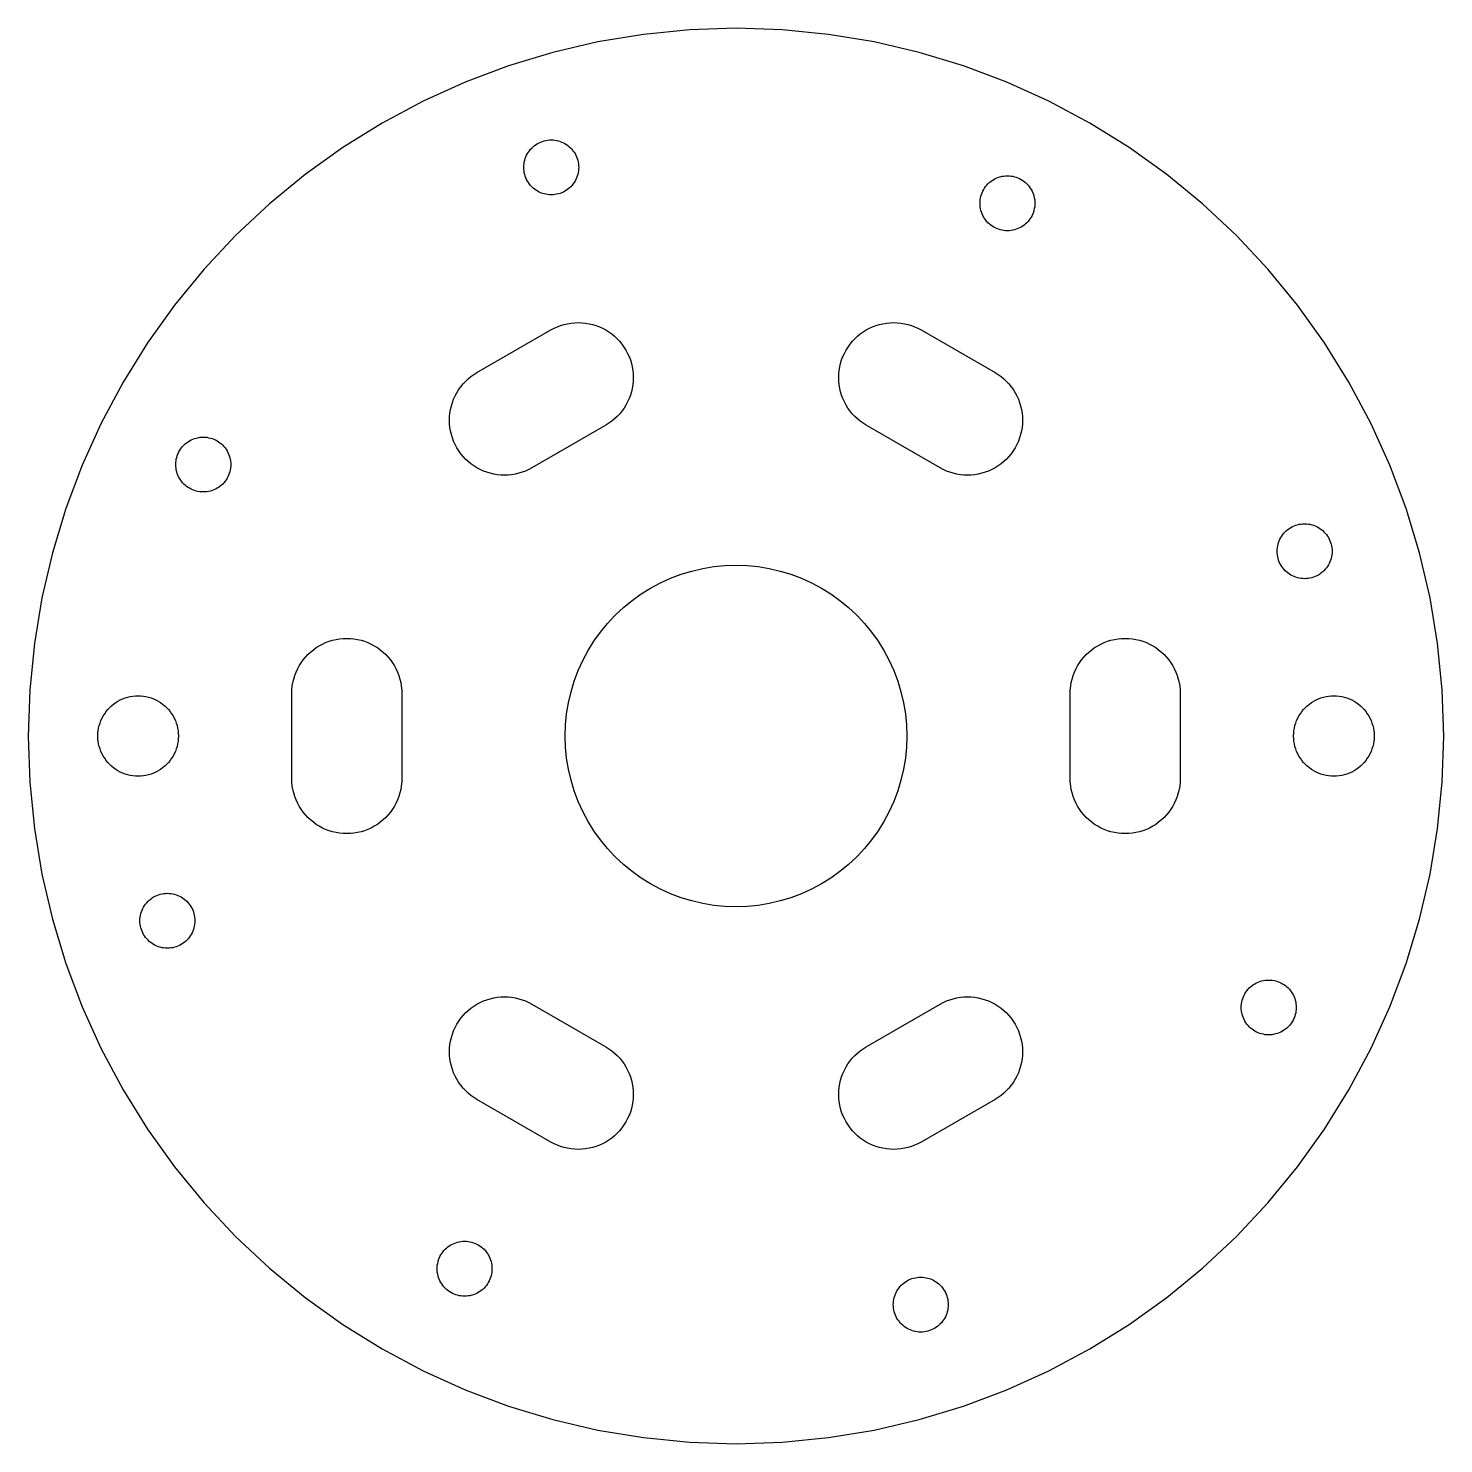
# Model space of a CAD drawing. Header units: millimetres. Extents: x -58 to 58, y -58 to 58.
import ezdxf

# ---------------------------------------------------------------- set-up
doc = ezdxf.new("R2010")
doc.units = ezdxf.units.MM

msp = doc.modelspace()

# ---------------------------------------------------------------- linework, layer by layer
at = {"layer": 'SCHNITT'}
for points in [[(3.79, -57.88), (7.57, -57.5), (11.32, -56.89), (15.01, -56.02), (18.64, -54.92), (22.2, -53.59), (25.65, -52.02), (29, -50.23), (32.22, -48.23), (35.31, -46.01), (38.24, -43.61), (41.01, -41.01), (43.61, -38.24), (46.01, -35.31), (48.23, -32.22), (50.23, -29), (52.02, -25.65), (53.59, -22.2), (54.92, -18.64), (56.02, -15.01), (56.89, -11.32), (57.5, -7.57), (57.88, -3.79), (58, 0), (57.88, 3.79), (57.5, 7.57), (56.89, 11.32), (56.02, 15.01), (54.92, 18.64), (53.59, 22.2), (52.02, 25.65), (50.23, 29), (48.23, 32.22), (46.01, 35.31), (43.61, 38.24), (41.01, 41.01), (38.24, 43.61), (35.31, 46.01), (32.22, 48.23), (29, 50.23), (25.65, 52.02), (22.2, 53.59), (18.64, 54.92), (15.01, 56.02), (11.32, 56.89), (7.57, 57.5), (3.79, 57.88), (0, 58), (-3.79, 57.88), (-7.57, 57.5), (-11.32, 56.89), (-15.01, 56.02), (-18.64, 54.92), (-22.2, 53.59), (-25.65, 52.02), (-29, 50.23), (-32.22, 48.23), (-35.31, 46.01), (-38.24, 43.61), (-41.01, 41.01), (-43.61, 38.24), (-46.01, 35.31), (-48.23, 32.22), (-50.23, 29), (-52.02, 25.65), (-53.59, 22.2), (-54.92, 18.64), (-56.02, 15.01), (-56.89, 11.32), (-57.5, 7.57), (-57.88, 3.79), (-58, 0), (-57.88, -3.79), (-57.5, -7.57), (-56.89, -11.32), (-56.02, -15.01), (-54.92, -18.64), (-53.59, -22.2), (-52.02, -25.65), (-50.23, -29), (-48.23, -32.22), (-46.01, -35.31), (-43.61, -38.24), (-41.01, -41.01), (-38.24, -43.61), (-35.31, -46.01), (-32.22, -48.23), (-29, -50.23), (-25.65, -52.02), (-22.2, -53.59), (-18.64, -54.92), (-15.01, -56.02), (-11.32, -56.89), (-7.57, -57.5), (-3.79, -57.88), (0, -58)], [(-15.29, 44.36), (-15.44, 44.37), (-15.58, 44.4), (-15.72, 44.43), (-15.87, 44.47), (-16, 44.52), (-16.14, 44.58), (-16.27, 44.65), (-16.39, 44.73), (-16.51, 44.82), (-16.63, 44.91), (-16.73, 45.01), (-16.83, 45.12), (-16.93, 45.23), (-17.01, 45.35), (-17.09, 45.48), (-17.16, 45.61), (-17.22, 45.74), (-17.27, 45.88), (-17.32, 46.02), (-17.35, 46.16), (-17.37, 46.31), (-17.39, 46.45), (-17.39, 46.6), (-17.39, 46.75), (-17.37, 46.9), (-17.35, 47.04), (-17.32, 47.18), (-17.27, 47.33), (-17.22, 47.46), (-17.16, 47.6), (-17.09, 47.73), (-17.01, 47.85), (-16.93, 47.97), (-16.83, 48.09), (-16.73, 48.19), (-16.63, 48.29), (-16.51, 48.39), (-16.39, 48.47), (-16.27, 48.55), (-16.14, 48.62), (-16, 48.68), (-15.87, 48.73), (-15.72, 48.78), (-15.58, 48.81), (-15.44, 48.83), (-15.29, 48.85), (-15.14, 48.85), (-14.99, 48.85), (-14.85, 48.83), (-14.7, 48.81), (-14.56, 48.78), (-14.42, 48.73), (-14.28, 48.68), (-14.15, 48.62), (-14.02, 48.55), (-13.89, 48.47), (-13.77, 48.39), (-13.66, 48.29), (-13.55, 48.19), (-13.45, 48.09), (-13.36, 47.97), (-13.27, 47.85), (-13.19, 47.73), (-13.12, 47.6), (-13.06, 47.46), (-13.01, 47.33), (-12.97, 47.18), (-12.94, 47.04), (-12.91, 46.9), (-12.9, 46.75), (-12.89, 46.6), (-12.9, 46.45), (-12.91, 46.31), (-12.94, 46.16), (-12.97, 46.02), (-13.01, 45.88), (-13.06, 45.74), (-13.12, 45.61), (-13.19, 45.48), (-13.27, 45.35), (-13.36, 45.23), (-13.45, 45.12), (-13.55, 45.01), (-13.66, 44.91), (-13.77, 44.82), (-13.89, 44.73), (-14.02, 44.65), (-14.15, 44.58), (-14.28, 44.52), (-14.42, 44.47), (-14.56, 44.43), (-14.7, 44.4), (-14.85, 44.37), (-14.99, 44.36), (-15.14, 44.35)], [(22.1, 41.41), (21.95, 41.43), (21.81, 41.45), (21.66, 41.49), (21.52, 41.53), (21.38, 41.58), (21.25, 41.64), (21.12, 41.71), (21, 41.79), (20.88, 41.87), (20.76, 41.97), (20.65, 42.07), (20.55, 42.18), (20.46, 42.29), (20.37, 42.41), (20.3, 42.53), (20.23, 42.66), (20.17, 42.8), (20.11, 42.94), (20.07, 43.08), (20.04, 43.22), (20.01, 43.37), (20, 43.51), (20, 43.66), (20, 43.81), (20.01, 43.95), (20.04, 44.1), (20.07, 44.24), (20.11, 44.38), (20.17, 44.52), (20.23, 44.65), (20.3, 44.78), (20.37, 44.91), (20.46, 45.03), (20.55, 45.14), (20.65, 45.25), (20.76, 45.35), (20.88, 45.44), (21, 45.53), (21.12, 45.61), (21.25, 45.68), (21.38, 45.74), (21.52, 45.79), (21.66, 45.83), (21.81, 45.87), (21.95, 45.89), (22.1, 45.9), (22.25, 45.91), (22.39, 45.9), (22.54, 45.89), (22.68, 45.87), (22.83, 45.83), (22.97, 45.79), (23.11, 45.74), (23.24, 45.68), (23.37, 45.61), (23.5, 45.53), (23.62, 45.44), (23.73, 45.35), (23.84, 45.25), (23.94, 45.14), (24.03, 45.03), (24.12, 44.91), (24.19, 44.78), (24.26, 44.65), (24.32, 44.52), (24.38, 44.38), (24.42, 44.24), (24.45, 44.1), (24.48, 43.95), (24.49, 43.81), (24.5, 43.66), (24.49, 43.51), (24.48, 43.37), (24.45, 43.22), (24.42, 43.08), (24.38, 42.94), (24.32, 42.8), (24.26, 42.66), (24.19, 42.53), (24.12, 42.41), (24.03, 42.29), (23.94, 42.18), (23.84, 42.07), (23.73, 41.97), (23.62, 41.87), (23.5, 41.79), (23.37, 41.71), (23.24, 41.64), (23.11, 41.58), (22.97, 41.53), (22.83, 41.49), (22.68, 41.45), (22.54, 41.43), (22.39, 41.41), (22.25, 41.41)], [(-19.27, 21.38), (-19.57, 21.41), (-19.86, 21.46), (-20.14, 21.53), (-20.43, 21.61), (-20.7, 21.71), (-20.97, 21.84), (-21.23, 21.97), (-21.48, 22.13), (-21.72, 22.3), (-21.95, 22.49), (-22.16, 22.69), (-22.36, 22.9), (-22.55, 23.13), (-22.72, 23.37), (-22.88, 23.62), (-22.88, 23.63), (-23.02, 23.89), (-23.14, 24.16), (-23.24, 24.43), (-23.33, 24.72), (-23.4, 25), (-23.45, 25.29), (-23.47, 25.59), (-23.48, 25.88), (-23.47, 26.17), (-23.45, 26.47), (-23.4, 26.76), (-23.33, 27.05), (-23.24, 27.33), (-23.14, 27.6), (-23.02, 27.87), (-22.88, 28.13), (-22.73, 28.38), (-22.55, 28.62), (-22.37, 28.85), (-22.17, 29.06), (-21.95, 29.26), (-21.72, 29.45), (-21.48, 29.62), (-21.23, 29.78), (-15.17, 33.28), (-14.91, 33.42), (-14.64, 33.54), (-14.37, 33.64), (-14.09, 33.73), (-13.8, 33.79), (-13.51, 33.84), (-13.22, 33.87), (-12.92, 33.88), (-12.63, 33.87), (-12.33, 33.84), (-12.04, 33.79), (-11.76, 33.73), (-11.47, 33.64), (-11.2, 33.54), (-10.93, 33.42), (-10.67, 33.28), (-10.42, 33.12), (-10.18, 32.95), (-9.95, 32.76), (-9.74, 32.56), (-9.54, 32.35), (-9.35, 32.12), (-9.18, 31.88), (-9.02, 31.63), (-9.02, 31.62), (-8.88, 31.36), (-8.76, 31.09), (-8.66, 30.82), (-8.57, 30.54), (-8.5, 30.25), (-8.45, 29.96), (-8.43, 29.67), (-8.42, 29.37), (-8.43, 29.08), (-8.45, 28.78), (-8.5, 28.49), (-8.57, 28.21), (-8.66, 27.93), (-8.76, 27.65), (-8.88, 27.38), (-9.02, 27.12), (-9.17, 26.87), (-9.35, 26.63), (-9.53, 26.4), (-9.73, 26.19), (-9.95, 25.99), (-10.18, 25.8), (-10.42, 25.63), (-10.67, 25.47), (-16.73, 21.97), (-16.99, 21.84), (-17.26, 21.71), (-17.53, 21.61), (-17.81, 21.53), (-18.1, 21.46), (-18.39, 21.41), (-18.68, 21.38), (-18.98, 21.37)], [(18.68, 21.38), (18.39, 21.41), (18.1, 21.46), (17.81, 21.53), (17.53, 21.61), (17.26, 21.71), (16.99, 21.84), (16.73, 21.97), (10.67, 25.47), (10.42, 25.63), (10.18, 25.8), (9.95, 25.99), (9.73, 26.19), (9.53, 26.4), (9.35, 26.63), (9.17, 26.87), (9.02, 27.12), (8.88, 27.38), (8.76, 27.65), (8.66, 27.93), (8.57, 28.21), (8.5, 28.49), (8.45, 28.78), (8.43, 29.08), (8.42, 29.37), (8.43, 29.67), (8.45, 29.96), (8.5, 30.25), (8.57, 30.54), (8.66, 30.82), (8.76, 31.09), (8.88, 31.36), (9.02, 31.62), (9.02, 31.63), (9.18, 31.88), (9.35, 32.12), (9.54, 32.35), (9.74, 32.56), (9.95, 32.76), (10.18, 32.95), (10.42, 33.12), (10.67, 33.28), (10.93, 33.42), (11.2, 33.54), (11.47, 33.64), (11.76, 33.73), (12.04, 33.79), (12.33, 33.84), (12.63, 33.87), (12.92, 33.88), (13.22, 33.87), (13.51, 33.84), (13.8, 33.79), (14.09, 33.73), (14.37, 33.64), (14.64, 33.54), (14.91, 33.42), (15.17, 33.28), (21.23, 29.78), (21.48, 29.62), (21.72, 29.45), (21.95, 29.26), (22.17, 29.06), (22.37, 28.85), (22.55, 28.62), (22.73, 28.38), (22.88, 28.13), (23.02, 27.87), (23.14, 27.6), (23.24, 27.33), (23.33, 27.05), (23.4, 26.76), (23.45, 26.47), (23.47, 26.17), (23.48, 25.88), (23.47, 25.59), (23.45, 25.29), (23.4, 25), (23.33, 24.72), (23.24, 24.43), (23.14, 24.16), (23.02, 23.89), (22.88, 23.63), (22.88, 23.62), (22.72, 23.37), (22.55, 23.13), (22.36, 22.9), (22.16, 22.69), (21.95, 22.49), (21.72, 22.3), (21.48, 22.13), (21.23, 21.97), (20.97, 21.84), (20.7, 21.71), (20.43, 21.61), (20.14, 21.53), (19.86, 21.46), (19.57, 21.41), (19.27, 21.38), (18.98, 21.37)], [(-43.81, 20), (-43.95, 20.01), (-44.1, 20.04), (-44.24, 20.07), (-44.38, 20.11), (-44.52, 20.17), (-44.65, 20.23), (-44.78, 20.3), (-44.91, 20.37), (-45.03, 20.46), (-45.14, 20.55), (-45.25, 20.65), (-45.35, 20.76), (-45.44, 20.88), (-45.53, 21), (-45.61, 21.12), (-45.68, 21.25), (-45.74, 21.38), (-45.79, 21.52), (-45.83, 21.66), (-45.87, 21.81), (-45.89, 21.95), (-45.9, 22.1), (-45.91, 22.25), (-45.9, 22.39), (-45.89, 22.54), (-45.87, 22.68), (-45.83, 22.83), (-45.79, 22.97), (-45.74, 23.11), (-45.68, 23.24), (-45.61, 23.37), (-45.53, 23.5), (-45.44, 23.62), (-45.35, 23.73), (-45.25, 23.84), (-45.14, 23.94), (-45.03, 24.03), (-44.91, 24.12), (-44.78, 24.19), (-44.65, 24.26), (-44.52, 24.32), (-44.38, 24.38), (-44.24, 24.42), (-44.1, 24.45), (-43.95, 24.48), (-43.81, 24.49), (-43.66, 24.5), (-43.51, 24.49), (-43.37, 24.48), (-43.22, 24.45), (-43.08, 24.42), (-42.94, 24.38), (-42.8, 24.32), (-42.66, 24.26), (-42.53, 24.19), (-42.41, 24.12), (-42.29, 24.03), (-42.18, 23.94), (-42.07, 23.84), (-41.97, 23.73), (-41.87, 23.62), (-41.79, 23.5), (-41.71, 23.37), (-41.64, 23.24), (-41.58, 23.11), (-41.53, 22.97), (-41.49, 22.83), (-41.45, 22.68), (-41.43, 22.54), (-41.41, 22.39), (-41.41, 22.25), (-41.41, 22.1), (-41.43, 21.95), (-41.45, 21.81), (-41.49, 21.66), (-41.53, 21.52), (-41.58, 21.38), (-41.64, 21.25), (-41.71, 21.12), (-41.79, 21), (-41.87, 20.88), (-41.97, 20.76), (-42.07, 20.65), (-42.18, 20.55), (-42.29, 20.46), (-42.41, 20.37), (-42.53, 20.3), (-42.66, 20.23), (-42.8, 20.17), (-42.94, 20.11), (-43.08, 20.07), (-43.22, 20.04), (-43.37, 20.01), (-43.51, 20), (-43.66, 20)], [(46.45, 12.9), (46.31, 12.91), (46.16, 12.94), (46.02, 12.97), (45.88, 13.01), (45.74, 13.06), (45.61, 13.12), (45.48, 13.19), (45.35, 13.27), (45.23, 13.36), (45.12, 13.45), (45.01, 13.55), (44.91, 13.66), (44.82, 13.77), (44.73, 13.89), (44.65, 14.02), (44.58, 14.15), (44.52, 14.28), (44.47, 14.42), (44.43, 14.56), (44.4, 14.7), (44.37, 14.85), (44.36, 14.99), (44.35, 15.14), (44.36, 15.29), (44.37, 15.44), (44.4, 15.58), (44.43, 15.72), (44.47, 15.87), (44.52, 16), (44.58, 16.14), (44.65, 16.27), (44.73, 16.39), (44.82, 16.51), (44.91, 16.63), (45.01, 16.73), (45.12, 16.83), (45.23, 16.93), (45.35, 17.01), (45.48, 17.09), (45.61, 17.16), (45.74, 17.22), (45.88, 17.27), (46.02, 17.32), (46.16, 17.35), (46.31, 17.37), (46.45, 17.39), (46.6, 17.39), (46.75, 17.39), (46.9, 17.37), (47.04, 17.35), (47.18, 17.32), (47.33, 17.27), (47.46, 17.22), (47.6, 17.16), (47.73, 17.09), (47.85, 17.01), (47.97, 16.93), (48.09, 16.83), (48.19, 16.73), (48.29, 16.63), (48.39, 16.51), (48.47, 16.39), (48.55, 16.27), (48.62, 16.14), (48.68, 16), (48.73, 15.87), (48.78, 15.72), (48.81, 15.58), (48.83, 15.44), (48.85, 15.29), (48.85, 15.14), (48.85, 14.99), (48.83, 14.85), (48.81, 14.7), (48.78, 14.56), (48.73, 14.42), (48.68, 14.28), (48.62, 14.15), (48.55, 14.02), (48.47, 13.89), (48.39, 13.77), (48.29, 13.66), (48.19, 13.55), (48.09, 13.45), (47.97, 13.36), (47.85, 13.27), (47.73, 13.19), (47.6, 13.12), (47.46, 13.06), (47.33, 13.01), (47.18, 12.97), (47.04, 12.94), (46.9, 12.91), (46.75, 12.9), (46.6, 12.89)], [(-0.92, -13.97), (-1.83, -13.88), (-2.73, -13.73), (-3.62, -13.52), (-4.5, -13.26), (-5.36, -12.93), (-6.19, -12.56), (-7, -12.12), (-7.78, -11.64), (-8.52, -11.11), (-9.23, -10.53), (-9.9, -9.9), (-10.53, -9.23), (-11.11, -8.52), (-11.64, -7.78), (-12.12, -7), (-12.56, -6.19), (-12.93, -5.36), (-13.26, -4.5), (-13.52, -3.62), (-13.73, -2.73), (-13.88, -1.83), (-13.97, -0.92), (-14, 0), (-13.97, 0.92), (-13.88, 1.83), (-13.73, 2.73), (-13.52, 3.62), (-13.26, 4.5), (-12.93, 5.36), (-12.56, 6.19), (-12.12, 7), (-11.64, 7.78), (-11.11, 8.52), (-10.53, 9.23), (-9.9, 9.9), (-9.23, 10.53), (-8.52, 11.11), (-7.78, 11.64), (-7, 12.12), (-6.19, 12.56), (-5.36, 12.93), (-4.5, 13.26), (-3.62, 13.52), (-2.73, 13.73), (-1.83, 13.88), (-0.92, 13.97), (0, 14), (0.92, 13.97), (1.83, 13.88), (2.73, 13.73), (3.62, 13.52), (4.5, 13.26), (5.36, 12.93), (6.19, 12.56), (7, 12.12), (7.78, 11.64), (8.52, 11.11), (9.23, 10.53), (9.9, 9.9), (10.53, 9.23), (11.11, 8.52), (11.64, 7.78), (12.12, 7), (12.56, 6.19), (12.93, 5.36), (13.26, 4.5), (13.52, 3.62), (13.73, 2.73), (13.88, 1.83), (13.97, 0.92), (14, 0), (13.97, -0.92), (13.88, -1.83), (13.73, -2.73), (13.52, -3.62), (13.26, -4.5), (12.93, -5.36), (12.56, -6.19), (12.12, -7), (11.64, -7.78), (11.11, -8.52), (10.53, -9.23), (9.9, -9.9), (9.23, -10.53), (8.52, -11.11), (7.78, -11.64), (7, -12.12), (6.19, -12.56), (5.36, -12.93), (4.5, -13.26), (3.62, -13.52), (2.73, -13.73), (1.83, -13.88), (0.92, -13.97), (0, -14)], [(-32.2, -7.99), (-32.49, -7.96), (-32.78, -7.91), (-33.07, -7.85), (-33.35, -7.76), (-33.63, -7.66), (-33.9, -7.54), (-34.16, -7.4), (-34.41, -7.24), (-34.64, -7.07), (-34.87, -6.88), (-35.09, -6.68), (-35.29, -6.47), (-35.48, -6.24), (-35.65, -6), (-35.8, -5.75), (-35.94, -5.49), (-36.06, -5.22), (-36.17, -4.95), (-36.25, -4.66), (-36.32, -4.38), (-36.37, -4.09), (-36.4, -3.79), (-36.41, -3.5), (-36.41, 3.5), (-36.4, 3.79), (-36.37, 4.09), (-36.32, 4.38), (-36.25, 4.66), (-36.17, 4.95), (-36.06, 5.22), (-35.94, 5.49), (-35.8, 5.75), (-35.65, 6), (-35.48, 6.24), (-35.29, 6.47), (-35.09, 6.68), (-34.87, 6.88), (-34.64, 7.07), (-34.41, 7.24), (-34.16, 7.4), (-33.9, 7.54), (-33.63, 7.66), (-33.35, 7.76), (-33.07, 7.85), (-32.78, 7.91), (-32.49, 7.96), (-32.2, 7.99), (-31.91, 8), (-31.9, 8), (-31.6, 7.99), (-31.31, 7.96), (-31.02, 7.91), (-30.73, 7.85), (-30.45, 7.76), (-30.17, 7.66), (-29.9, 7.54), (-29.65, 7.4), (-29.39, 7.24), (-29.16, 7.07), (-28.93, 6.88), (-28.71, 6.68), (-28.51, 6.47), (-28.32, 6.24), (-28.15, 6), (-28, 5.75), (-27.86, 5.49), (-27.74, 5.22), (-27.63, 4.95), (-27.55, 4.66), (-27.48, 4.38), (-27.43, 4.09), (-27.4, 3.79), (-27.4, 3.5), (-27.4, -3.5), (-27.4, -3.79), (-27.43, -4.09), (-27.48, -4.38), (-27.55, -4.66), (-27.63, -4.95), (-27.74, -5.22), (-27.86, -5.49), (-28, -5.75), (-28.15, -6), (-28.32, -6.24), (-28.51, -6.47), (-28.71, -6.68), (-28.93, -6.88), (-29.16, -7.07), (-29.39, -7.24), (-29.65, -7.4), (-29.9, -7.54), (-30.17, -7.66), (-30.45, -7.76), (-30.73, -7.85), (-31.02, -7.91), (-31.31, -7.96), (-31.6, -7.99), (-31.9, -8), (-31.91, -8)], [(31.6, -7.99), (31.31, -7.96), (31.02, -7.91), (30.73, -7.85), (30.45, -7.76), (30.17, -7.66), (29.9, -7.54), (29.65, -7.4), (29.39, -7.24), (29.16, -7.07), (28.93, -6.88), (28.71, -6.68), (28.51, -6.47), (28.32, -6.24), (28.15, -6), (28, -5.75), (27.86, -5.49), (27.74, -5.22), (27.63, -4.95), (27.55, -4.66), (27.48, -4.38), (27.43, -4.09), (27.4, -3.79), (27.4, -3.5), (27.4, 3.5), (27.4, 3.79), (27.43, 4.09), (27.48, 4.38), (27.55, 4.66), (27.63, 4.95), (27.74, 5.22), (27.86, 5.49), (28, 5.75), (28.15, 6), (28.32, 6.24), (28.51, 6.47), (28.71, 6.68), (28.93, 6.88), (29.16, 7.07), (29.39, 7.24), (29.65, 7.4), (29.9, 7.54), (30.17, 7.66), (30.45, 7.76), (30.73, 7.85), (31.02, 7.91), (31.31, 7.96), (31.6, 7.99), (31.9, 8), (31.91, 8), (32.2, 7.99), (32.49, 7.96), (32.78, 7.91), (33.07, 7.85), (33.35, 7.76), (33.63, 7.66), (33.9, 7.54), (34.16, 7.4), (34.41, 7.24), (34.64, 7.07), (34.87, 6.88), (35.09, 6.68), (35.29, 6.47), (35.48, 6.24), (35.65, 6), (35.8, 5.75), (35.94, 5.49), (36.06, 5.22), (36.17, 4.95), (36.25, 4.66), (36.32, 4.38), (36.37, 4.09), (36.4, 3.79), (36.41, 3.5), (36.41, -3.5), (36.4, -3.79), (36.37, -4.09), (36.32, -4.38), (36.25, -4.66), (36.17, -4.95), (36.06, -5.22), (35.94, -5.49), (35.8, -5.75), (35.65, -6), (35.48, -6.24), (35.29, -6.47), (35.09, -6.68), (34.87, -6.88), (34.64, -7.07), (34.41, -7.24), (34.16, -7.4), (33.9, -7.54), (33.63, -7.66), (33.35, -7.76), (33.07, -7.85), (32.78, -7.91), (32.49, -7.96), (32.2, -7.99), (31.91, -8), (31.9, -8)], [(-49.22, -3.29), (-49.43, -3.27), (-49.64, -3.24), (-49.85, -3.19), (-50.06, -3.12), (-50.26, -3.05), (-50.46, -2.96), (-50.65, -2.86), (-50.83, -2.74), (-51.01, -2.62), (-51.18, -2.48), (-51.33, -2.33), (-51.48, -2.18), (-51.62, -2.01), (-51.74, -1.83), (-51.86, -1.65), (-51.96, -1.46), (-52.05, -1.26), (-52.12, -1.06), (-52.19, -0.85), (-52.24, -0.64), (-52.27, -0.43), (-52.29, -0.22), (-52.3, 0), (-52.29, 0.22), (-52.27, 0.43), (-52.24, 0.64), (-52.19, 0.85), (-52.12, 1.06), (-52.05, 1.26), (-51.96, 1.46), (-51.86, 1.65), (-51.74, 1.83), (-51.62, 2.01), (-51.48, 2.18), (-51.33, 2.33), (-51.18, 2.48), (-51.01, 2.62), (-50.83, 2.74), (-50.65, 2.86), (-50.46, 2.96), (-50.26, 3.05), (-50.06, 3.12), (-49.85, 3.19), (-49.64, 3.24), (-49.43, 3.27), (-49.22, 3.29), (-49, 3.3), (-48.78, 3.29), (-48.57, 3.27), (-48.36, 3.24), (-48.15, 3.19), (-47.94, 3.12), (-47.74, 3.05), (-47.54, 2.96), (-47.35, 2.86), (-47.17, 2.74), (-46.99, 2.62), (-46.82, 2.48), (-46.67, 2.33), (-46.52, 2.18), (-46.38, 2.01), (-46.26, 1.83), (-46.14, 1.65), (-46.04, 1.46), (-45.95, 1.26), (-45.88, 1.06), (-45.81, 0.85), (-45.76, 0.64), (-45.73, 0.43), (-45.71, 0.22), (-45.7, 0), (-45.71, -0.22), (-45.73, -0.43), (-45.76, -0.64), (-45.81, -0.85), (-45.88, -1.06), (-45.95, -1.26), (-46.04, -1.46), (-46.14, -1.65), (-46.26, -1.83), (-46.38, -2.01), (-46.52, -2.18), (-46.67, -2.33), (-46.82, -2.48), (-46.99, -2.62), (-47.17, -2.74), (-47.35, -2.86), (-47.54, -2.96), (-47.74, -3.05), (-47.94, -3.12), (-48.15, -3.19), (-48.36, -3.24), (-48.57, -3.27), (-48.78, -3.29), (-49, -3.3)], [(48.78, -3.29), (48.57, -3.27), (48.36, -3.24), (48.15, -3.19), (47.94, -3.12), (47.74, -3.05), (47.54, -2.96), (47.35, -2.86), (47.17, -2.74), (46.99, -2.62), (46.82, -2.48), (46.67, -2.33), (46.52, -2.18), (46.38, -2.01), (46.26, -1.83), (46.14, -1.65), (46.04, -1.46), (45.95, -1.26), (45.88, -1.06), (45.81, -0.85), (45.76, -0.64), (45.73, -0.43), (45.71, -0.22), (45.7, 0), (45.71, 0.22), (45.73, 0.43), (45.76, 0.64), (45.81, 0.85), (45.88, 1.06), (45.95, 1.26), (46.04, 1.46), (46.14, 1.65), (46.26, 1.83), (46.38, 2.01), (46.52, 2.18), (46.67, 2.33), (46.82, 2.48), (46.99, 2.62), (47.17, 2.74), (47.35, 2.86), (47.54, 2.96), (47.74, 3.05), (47.94, 3.12), (48.15, 3.19), (48.36, 3.24), (48.57, 3.27), (48.78, 3.29), (49, 3.3), (49.22, 3.29), (49.43, 3.27), (49.64, 3.24), (49.85, 3.19), (50.06, 3.12), (50.26, 3.05), (50.46, 2.96), (50.65, 2.86), (50.83, 2.74), (51.01, 2.62), (51.18, 2.48), (51.33, 2.33), (51.48, 2.18), (51.62, 2.01), (51.74, 1.83), (51.86, 1.65), (51.96, 1.46), (52.05, 1.26), (52.12, 1.06), (52.19, 0.85), (52.24, 0.64), (52.27, 0.43), (52.29, 0.22), (52.3, 0), (52.29, -0.22), (52.27, -0.43), (52.24, -0.64), (52.19, -0.85), (52.12, -1.06), (52.05, -1.26), (51.96, -1.46), (51.86, -1.65), (51.74, -1.83), (51.62, -2.01), (51.48, -2.18), (51.33, -2.33), (51.18, -2.48), (51.01, -2.62), (50.83, -2.74), (50.65, -2.86), (50.46, -2.96), (50.26, -3.05), (50.06, -3.12), (49.85, -3.19), (49.64, -3.24), (49.43, -3.27), (49.22, -3.29), (49, -3.3)], [(-46.75, -17.39), (-46.9, -17.37), (-47.04, -17.35), (-47.18, -17.32), (-47.33, -17.27), (-47.46, -17.22), (-47.6, -17.16), (-47.73, -17.09), (-47.85, -17.01), (-47.97, -16.93), (-48.09, -16.83), (-48.19, -16.73), (-48.29, -16.63), (-48.39, -16.51), (-48.47, -16.39), (-48.55, -16.27), (-48.62, -16.14), (-48.68, -16), (-48.73, -15.87), (-48.78, -15.72), (-48.81, -15.58), (-48.83, -15.44), (-48.85, -15.29), (-48.85, -15.14), (-48.85, -14.99), (-48.83, -14.85), (-48.81, -14.7), (-48.78, -14.56), (-48.73, -14.42), (-48.68, -14.28), (-48.62, -14.15), (-48.55, -14.02), (-48.47, -13.89), (-48.39, -13.77), (-48.29, -13.66), (-48.19, -13.55), (-48.09, -13.45), (-47.97, -13.36), (-47.85, -13.27), (-47.73, -13.19), (-47.6, -13.12), (-47.46, -13.06), (-47.33, -13.01), (-47.18, -12.97), (-47.04, -12.94), (-46.9, -12.91), (-46.75, -12.9), (-46.6, -12.89), (-46.45, -12.9), (-46.31, -12.91), (-46.16, -12.94), (-46.02, -12.97), (-45.88, -13.01), (-45.74, -13.06), (-45.61, -13.12), (-45.48, -13.19), (-45.35, -13.27), (-45.23, -13.36), (-45.12, -13.45), (-45.01, -13.55), (-44.91, -13.66), (-44.82, -13.77), (-44.73, -13.89), (-44.65, -14.02), (-44.58, -14.15), (-44.52, -14.28), (-44.47, -14.42), (-44.43, -14.56), (-44.4, -14.7), (-44.37, -14.85), (-44.36, -14.99), (-44.35, -15.14), (-44.36, -15.29), (-44.37, -15.44), (-44.4, -15.58), (-44.43, -15.72), (-44.47, -15.87), (-44.52, -16), (-44.58, -16.14), (-44.65, -16.27), (-44.73, -16.39), (-44.82, -16.51), (-44.91, -16.63), (-45.01, -16.73), (-45.12, -16.83), (-45.23, -16.93), (-45.35, -17.01), (-45.48, -17.09), (-45.61, -17.16), (-45.74, -17.22), (-45.88, -17.27), (-46.02, -17.32), (-46.16, -17.35), (-46.31, -17.37), (-46.45, -17.39), (-46.6, -17.39)], [(43.51, -24.49), (43.37, -24.48), (43.22, -24.45), (43.08, -24.42), (42.94, -24.38), (42.8, -24.32), (42.66, -24.26), (42.53, -24.19), (42.41, -24.12), (42.29, -24.03), (42.18, -23.94), (42.07, -23.84), (41.97, -23.73), (41.87, -23.62), (41.79, -23.5), (41.71, -23.37), (41.64, -23.24), (41.58, -23.11), (41.53, -22.97), (41.49, -22.83), (41.45, -22.68), (41.43, -22.54), (41.41, -22.39), (41.41, -22.25), (41.41, -22.1), (41.43, -21.95), (41.45, -21.81), (41.49, -21.66), (41.53, -21.52), (41.58, -21.38), (41.64, -21.25), (41.71, -21.12), (41.79, -21), (41.87, -20.88), (41.97, -20.76), (42.07, -20.65), (42.18, -20.55), (42.29, -20.46), (42.41, -20.37), (42.53, -20.3), (42.66, -20.23), (42.8, -20.17), (42.94, -20.11), (43.08, -20.07), (43.22, -20.04), (43.37, -20.01), (43.51, -20), (43.66, -20), (43.81, -20), (43.95, -20.01), (44.1, -20.04), (44.24, -20.07), (44.38, -20.11), (44.52, -20.17), (44.65, -20.23), (44.78, -20.3), (44.91, -20.37), (45.03, -20.46), (45.14, -20.55), (45.25, -20.65), (45.35, -20.76), (45.44, -20.88), (45.53, -21), (45.61, -21.12), (45.68, -21.25), (45.74, -21.38), (45.79, -21.52), (45.83, -21.66), (45.87, -21.81), (45.89, -21.95), (45.9, -22.1), (45.91, -22.25), (45.9, -22.39), (45.89, -22.54), (45.87, -22.68), (45.83, -22.83), (45.79, -22.97), (45.74, -23.11), (45.68, -23.24), (45.61, -23.37), (45.53, -23.5), (45.44, -23.62), (45.35, -23.73), (45.25, -23.84), (45.14, -23.94), (45.03, -24.03), (44.91, -24.12), (44.78, -24.19), (44.65, -24.26), (44.52, -24.32), (44.38, -24.38), (44.24, -24.42), (44.1, -24.45), (43.95, -24.48), (43.81, -24.49), (43.66, -24.5)], [(-13.22, -33.87), (-13.51, -33.84), (-13.8, -33.79), (-14.09, -33.73), (-14.37, -33.64), (-14.64, -33.54), (-14.91, -33.42), (-15.17, -33.28), (-21.23, -29.78), (-21.48, -29.62), (-21.72, -29.45), (-21.95, -29.26), (-22.17, -29.06), (-22.37, -28.85), (-22.55, -28.62), (-22.73, -28.38), (-22.88, -28.13), (-23.02, -27.87), (-23.14, -27.6), (-23.24, -27.33), (-23.33, -27.05), (-23.4, -26.76), (-23.45, -26.47), (-23.47, -26.17), (-23.48, -25.88), (-23.47, -25.59), (-23.45, -25.29), (-23.4, -25), (-23.33, -24.72), (-23.24, -24.43), (-23.14, -24.16), (-23.02, -23.89), (-22.88, -23.63), (-22.88, -23.62), (-22.72, -23.37), (-22.55, -23.13), (-22.36, -22.9), (-22.16, -22.69), (-21.95, -22.49), (-21.72, -22.3), (-21.48, -22.13), (-21.23, -21.97), (-20.97, -21.84), (-20.7, -21.71), (-20.43, -21.61), (-20.14, -21.53), (-19.86, -21.46), (-19.57, -21.41), (-19.27, -21.38), (-18.98, -21.37), (-18.68, -21.38), (-18.39, -21.41), (-18.1, -21.46), (-17.81, -21.53), (-17.53, -21.61), (-17.26, -21.71), (-16.99, -21.84), (-16.73, -21.97), (-10.67, -25.47), (-10.42, -25.63), (-10.18, -25.8), (-9.95, -25.99), (-9.73, -26.19), (-9.53, -26.4), (-9.35, -26.63), (-9.17, -26.87), (-9.02, -27.12), (-8.88, -27.38), (-8.76, -27.65), (-8.66, -27.93), (-8.57, -28.21), (-8.5, -28.49), (-8.45, -28.78), (-8.43, -29.08), (-8.42, -29.37), (-8.43, -29.67), (-8.45, -29.96), (-8.5, -30.25), (-8.57, -30.54), (-8.66, -30.82), (-8.76, -31.09), (-8.88, -31.36), (-9.02, -31.62), (-9.02, -31.63), (-9.18, -31.88), (-9.35, -32.12), (-9.54, -32.35), (-9.74, -32.56), (-9.95, -32.76), (-10.18, -32.95), (-10.42, -33.12), (-10.67, -33.28), (-10.93, -33.42), (-11.2, -33.54), (-11.47, -33.64), (-11.76, -33.73), (-12.04, -33.79), (-12.33, -33.84), (-12.63, -33.87), (-12.92, -33.88)], [(12.63, -33.87), (12.33, -33.84), (12.04, -33.79), (11.76, -33.73), (11.47, -33.64), (11.2, -33.54), (10.93, -33.42), (10.67, -33.28), (10.42, -33.12), (10.18, -32.95), (9.95, -32.76), (9.74, -32.56), (9.54, -32.35), (9.35, -32.12), (9.18, -31.88), (9.02, -31.63), (9.02, -31.62), (8.88, -31.36), (8.76, -31.09), (8.66, -30.82), (8.57, -30.54), (8.5, -30.25), (8.45, -29.96), (8.43, -29.67), (8.42, -29.37), (8.43, -29.08), (8.45, -28.78), (8.5, -28.49), (8.57, -28.21), (8.66, -27.93), (8.76, -27.65), (8.88, -27.38), (9.02, -27.12), (9.17, -26.87), (9.35, -26.63), (9.53, -26.4), (9.73, -26.19), (9.95, -25.99), (10.18, -25.8), (10.42, -25.63), (10.67, -25.47), (16.73, -21.97), (16.99, -21.84), (17.26, -21.71), (17.53, -21.61), (17.81, -21.53), (18.1, -21.46), (18.39, -21.41), (18.68, -21.38), (18.98, -21.37), (19.27, -21.38), (19.57, -21.41), (19.86, -21.46), (20.14, -21.53), (20.43, -21.61), (20.7, -21.71), (20.97, -21.84), (21.23, -21.97), (21.48, -22.13), (21.72, -22.3), (21.95, -22.49), (22.16, -22.69), (22.36, -22.9), (22.55, -23.13), (22.72, -23.37), (22.88, -23.62), (22.88, -23.63), (23.02, -23.89), (23.14, -24.16), (23.24, -24.43), (23.33, -24.72), (23.4, -25), (23.45, -25.29), (23.47, -25.59), (23.48, -25.88), (23.47, -26.17), (23.45, -26.47), (23.4, -26.76), (23.33, -27.05), (23.24, -27.33), (23.14, -27.6), (23.02, -27.87), (22.88, -28.13), (22.73, -28.38), (22.55, -28.62), (22.37, -28.85), (22.17, -29.06), (21.95, -29.26), (21.72, -29.45), (21.48, -29.62), (21.23, -29.78), (15.17, -33.28), (14.91, -33.42), (14.64, -33.54), (14.37, -33.64), (14.09, -33.73), (13.8, -33.79), (13.51, -33.84), (13.22, -33.87), (12.92, -33.88)], [(-22.39, -45.9), (-22.54, -45.89), (-22.68, -45.87), (-22.83, -45.83), (-22.97, -45.79), (-23.11, -45.74), (-23.24, -45.68), (-23.37, -45.61), (-23.5, -45.53), (-23.62, -45.44), (-23.73, -45.35), (-23.84, -45.25), (-23.94, -45.14), (-24.03, -45.03), (-24.12, -44.91), (-24.19, -44.78), (-24.26, -44.65), (-24.32, -44.52), (-24.38, -44.38), (-24.42, -44.24), (-24.45, -44.1), (-24.48, -43.95), (-24.49, -43.81), (-24.5, -43.66), (-24.49, -43.51), (-24.48, -43.37), (-24.45, -43.22), (-24.42, -43.08), (-24.38, -42.94), (-24.32, -42.8), (-24.26, -42.66), (-24.19, -42.53), (-24.12, -42.41), (-24.03, -42.29), (-23.94, -42.18), (-23.84, -42.07), (-23.73, -41.97), (-23.62, -41.87), (-23.5, -41.79), (-23.37, -41.71), (-23.24, -41.64), (-23.11, -41.58), (-22.97, -41.53), (-22.83, -41.49), (-22.68, -41.45), (-22.54, -41.43), (-22.39, -41.41), (-22.25, -41.41), (-22.1, -41.41), (-21.95, -41.43), (-21.81, -41.45), (-21.66, -41.49), (-21.52, -41.53), (-21.38, -41.58), (-21.25, -41.64), (-21.12, -41.71), (-21, -41.79), (-20.88, -41.87), (-20.76, -41.97), (-20.65, -42.07), (-20.55, -42.18), (-20.46, -42.29), (-20.37, -42.41), (-20.3, -42.53), (-20.23, -42.66), (-20.17, -42.8), (-20.11, -42.94), (-20.07, -43.08), (-20.04, -43.22), (-20.01, -43.37), (-20, -43.51), (-20, -43.66), (-20, -43.81), (-20.01, -43.95), (-20.04, -44.1), (-20.07, -44.24), (-20.11, -44.38), (-20.17, -44.52), (-20.23, -44.65), (-20.3, -44.78), (-20.37, -44.91), (-20.46, -45.03), (-20.55, -45.14), (-20.65, -45.25), (-20.76, -45.35), (-20.88, -45.44), (-21, -45.53), (-21.12, -45.61), (-21.25, -45.68), (-21.38, -45.74), (-21.52, -45.79), (-21.66, -45.83), (-21.81, -45.87), (-21.95, -45.89), (-22.1, -45.9), (-22.25, -45.91)], [(14.99, -48.85), (14.85, -48.83), (14.7, -48.81), (14.56, -48.78), (14.42, -48.73), (14.28, -48.68), (14.15, -48.62), (14.02, -48.55), (13.89, -48.47), (13.77, -48.39), (13.66, -48.29), (13.55, -48.19), (13.45, -48.09), (13.36, -47.97), (13.27, -47.85), (13.19, -47.73), (13.12, -47.6), (13.06, -47.46), (13.01, -47.33), (12.97, -47.18), (12.94, -47.04), (12.91, -46.9), (12.9, -46.75), (12.89, -46.6), (12.9, -46.45), (12.91, -46.31), (12.94, -46.16), (12.97, -46.02), (13.01, -45.88), (13.06, -45.74), (13.12, -45.61), (13.19, -45.48), (13.27, -45.35), (13.36, -45.23), (13.45, -45.12), (13.55, -45.01), (13.66, -44.91), (13.77, -44.82), (13.89, -44.73), (14.02, -44.65), (14.15, -44.58), (14.28, -44.52), (14.42, -44.47), (14.56, -44.43), (14.7, -44.4), (14.85, -44.37), (14.99, -44.36), (15.14, -44.35), (15.29, -44.36), (15.44, -44.37), (15.58, -44.4), (15.72, -44.43), (15.87, -44.47), (16, -44.52), (16.14, -44.58), (16.27, -44.65), (16.39, -44.73), (16.51, -44.82), (16.63, -44.91), (16.73, -45.01), (16.83, -45.12), (16.93, -45.23), (17.01, -45.35), (17.09, -45.48), (17.16, -45.61), (17.22, -45.74), (17.27, -45.88), (17.32, -46.02), (17.35, -46.16), (17.37, -46.31), (17.39, -46.45), (17.39, -46.6), (17.39, -46.75), (17.37, -46.9), (17.35, -47.04), (17.32, -47.18), (17.27, -47.33), (17.22, -47.46), (17.16, -47.6), (17.09, -47.73), (17.01, -47.85), (16.93, -47.97), (16.83, -48.09), (16.73, -48.19), (16.63, -48.29), (16.51, -48.39), (16.39, -48.47), (16.27, -48.55), (16.14, -48.62), (16, -48.68), (15.87, -48.73), (15.72, -48.78), (15.58, -48.81), (15.44, -48.83), (15.29, -48.85), (15.14, -48.85)]]:
    msp.add_lwpolyline(points, close=True, dxfattribs=at)

doc.saveas('drawing.dxf')
